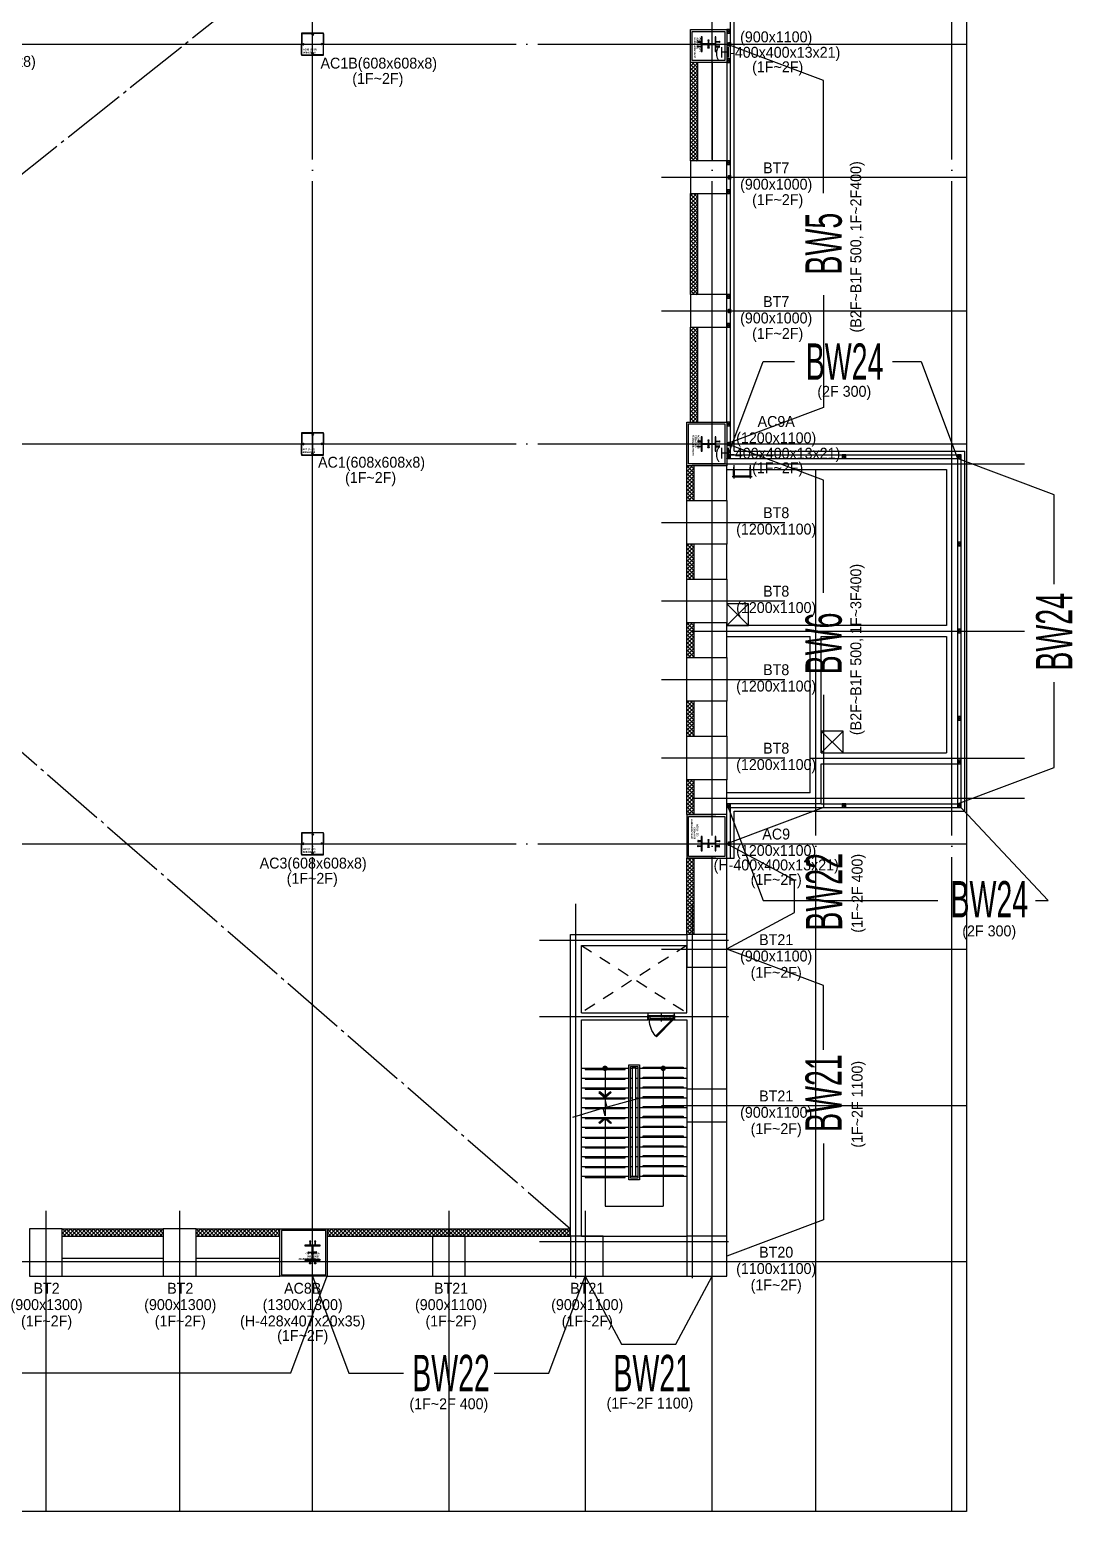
# Model space of a CAD drawing. Header units: millimetres. Extents: x -47382 to 204618, y -51045 to 127155.
# Drawn here: x 116210 to 144914, y 0 to 40771 of the extents above; entities that cross this region are included whole.
import ezdxf
from ezdxf.enums import TextEntityAlignment as Align

# ---------------------------------------------------------------- set-up
doc = ezdxf.new("R2010")
doc.units = ezdxf.units.MM
doc.header["$LTSCALE"] = 300
doc.header["$MEASUREMENT"] = 0
for name, pattern in [('CEN', [62, 60, -1, 0, -1]), ('HID', [2, 1.1, -0.9]), ('HIDDEN2', [0.1875, 0.125, -0.0625]), ('STD_SHAFT', [7.3, 6, -0.5, 0.3, -0.5])]:
    doc.linetypes.add(name, pattern=pattern)
doc.layers.get('0').update_dxf_attribs({"linetype": 'CONTINUOUS'})
doc.layers.get('Defpoints').update_dxf_attribs({"color": 153, "linetype": 'CONTINUOUS'})
for name, color, linetype in [('##CON', 2, 'CONTINUOUS'), ('A-CEN', 1, 'CEN'), ('A-DOOR', 4, 'CONTINUOUS'), ('A-DOOR-JAMB', 4, 'CONTINUOUS'), ('A-DOOR-SILL', 8, 'CONTINUOUS'), ('A-DOOR-SWING', 8, 'CONTINUOUS'), ('A-ELE3', 4, 'CONTINUOUS'), ('A-ELE4', 8, 'CONTINUOUS'), ('A-FLOR-FLIN-TYP2', 8, 'CONTINUOUS'), ('A-FLOR-GW', 6, 'CONTINUOUS'), ('A-FLOR-OPEN-BELO', 6, 'STD_SHAFT'), ('A-FLOR-STRA-ETC', 7, 'CONTINUOUS'), ('A-FLOR-STRA-MAIN', 4, 'CONTINUOUS'), ('A-FLOR-STRA-SUB', 9, 'CONTINUOUS'), ('A-FLOR-STUD', 9, 'CONTINUOUS'), ('A-HID1', 7, 'HID'), ('A-HID2', 9, 'HID'), ('A-LADDER', 6, 'CONTINUOUS'), ('A-PS-HID', 5, 'HID'), ('A-ST-AXIS-CEN', 252, 'CEN'), ('A-ST-COL', 2, 'CONTINUOUS'), ('A-ST-CONC', 2, 'CONTINUOUS'), ('A-WALL-MASN', 3, 'CONTINUOUS'), ('AA-STL', 6, 'CONTINUOUS'), ('Bound', 9, 'CONTINUOUS'), ('ELE3', 4, 'CONTINUOUS'), ('FINISH', 7, 'CONTINUOUS'), ('OPEN2', 5, 'CONTINUOUS'), ('S_SS4', 6, 'CONTINUOUS'), ('XREF-PLAN$0$A-STEEL', 7, 'CONTINUOUS'), ('블럭', 5, 'CONTINUOUS')]:
    doc.layers.add(name, color=color, linetype=linetype)
doc.layers.add('A-ANNO-NPLT', color=129, linetype='CONTINUOUS', plot=False)
doc.layers.add('Defpoint', color=161, linetype='CONTINUOUS', plot=False)
doc.styles.add('ksm', font='')
doc.styles.add('SH_대대리576', font='NanumGothicBold.ttf')
doc.styles.add('SHP-나눔bo', font='')
doc.styles.add('돋움', font='')
doc.styles.get('ksm').set_extended_font_data('Dotum')
doc.styles.get('SHP-나눔bo').set_extended_font_data('NanumGothic', bold=True)
doc.styles.get('돋움').set_extended_font_data('Dotum')

# ---------------------------------------------------------------- blocks, each defined once
blk = doc.blocks.new('사다리')
at = {"layer": 'A-ELE3'}
for p, q in [((-10, 23), (-10, 200)), ((10, 23), (10, 200)), ((22, 11), (428, 11)), ((440, 23), (440, 200)), ((460, 23), (460, 200)), ((22, -11), (428, -11))]:
    blk.add_line(p, q, dxfattribs=at)
at = {"layer": 'A-ELE4'}
for centre in [(0, 0), (450, 0)]:
    blk.add_circle(centre, 21, dxfattribs=at)
at = {"layer": 'A-HID1'}
blk.add_line((444, 260), (456, 260), dxfattribs=at)
at = {"layer": 'A-HID2'}
for p, q in [((-6, 260), (6, 260)), ((-6, 24), (-6, 260)), ((6, 24), (6, 260)), ((444, 23), (444, 260)), ((456, 23), (456, 260))]:
    blk.add_line(p, q, dxfattribs=at)
at = {"layer": 'A-LADDER', "color": 1}
for p, q in [((0, -50), (0, 320)), ((450, -50), (450, 320)), ((500, 0), (-50, 0))]:
    blk.add_line(p, q, dxfattribs=at)
at = {"layer": 'S_SS4'}
for centre in [(0, 0), (450, 0)]:
    blk.add_circle(centre, 25, dxfattribs=at)
blk = doc.blocks.new('각50X100')
at = {"layer": 'A-FLOR-STUD'}
for p, q in [((-22.7, -2.3), (22.7, -97.7)), ((-22.7, -97.7), (22.7, -2.3))]:
    blk.add_line(p, q, dxfattribs=at)
for points in [[(-25, 0), (25, 0), (25, -100), (-25, -100)], [(-22.7, -2.3), (22.7, -2.3), (22.7, -97.7), (-22.7, -97.7)]]:
    blk.add_lwpolyline(points, close=True, dxfattribs=at)
blk = doc.blocks.new('G$C3E142F4A')
at = {"layer": 'A-ANNO-NPLT', "linetype": 'HIDDEN2'}
for p, q in [((462, 740), (462, 720)), ((462, 740), (582, 740)), ((462, 730), (582, 730)), ((462, 720), (582, 720)), ((472, 740), (472, 720)), ((562, 740), (562, 720)), ((582, 740), (582, 720)), ((422, 370), (660, 370)), ((462, 20), (462, 0)), ((462, 20), (582, 20)), ((462, 10), (582, 10)), ((462, 0), (582, 0)), ((472, 20), (472, 0)), ((562, 20), (562, 0)), ((582, 20), (582, 0))]:
    blk.add_line(p, q, dxfattribs=at)
at = {"layer": 'A-ANNO-NPLT', "linetype": 'ByBlock'}
blk.add_lwpolyline([(462, 697), (497, 697), (497, 43), (462, 43)], close=True, dxfattribs=at)
at = {"layer": 'A-DOOR', "linetype": 'ByBlock'}
for p, q in [((0, 235), (462, 697)), ((21, 212), (484, 675)), ((462, 697), (462, 720)), ((462, 720), (582, 720)), ((462, 697), (484, 675)), ((497, 697), (462, 697)), ((497, 685), (497, 697)), ((582, 685), (497, 685)), ((582, 720), (582, 685))]:
    blk.add_line(p, q, dxfattribs=at)
blk.add_lwpolyline([(0, 235), (21, 212)], dxfattribs=at)
at = {"layer": 'A-DOOR-JAMB'}
for p, q in [((497, 43), (462, 43)), ((462, 43), (462, 20)), ((472, 20), (582, 20)), ((497, 55), (497, 43)), ((582, 55), (497, 55)), ((582, 20), (582, 55))]:
    blk.add_line(p, q, dxfattribs=at)
at = {"layer": 'A-DOOR-SILL'}
blk.add_line((582, 38), (582, 685), dxfattribs=at)
at = {"layer": 'A-DOOR-SWING'}
blk.add_arc((465, 711), 668, 228.3916, 269.7655, dxfattribs=at)
at = {"layer": 'A-ANNO-NPLT', "linetype": 'ByBlock', "style": 'SHP-나눔bo'}
blk.add_text('700X1800', height=45, rotation=90, dxfattribs=at).set_placement((552, 522), align=Align.CENTER)
blk = doc.blocks.new('XR-평면도$0$8F-PLAN$0$arrow2')
at = {"color": 8}
blk.add_lwpolyline([(0, 0.87), (0.74, 0), (0, -0.87), (0.15, -1), (1, 0), (0.15, 1)], close=True, dxfattribs=at)
for points in [[(0, 0.87), (0.15, 1), (0.74, 0), (1, 0)], [(0.74, 0), (1, 0), (0, -0.87), (0.15, -1)]]:
    blk.add_solid(points, dxfattribs=at)
blk = doc.blocks.new('CORE#4-2F')
at = {"layer": 'A-CEN'}
for p, q in [((-3350, -850), (-3350, 9450)), ((-150, 9450), (-150, -850)), ((-4350, 8450), (850, 8450)), ((-4350, 6350), (850, 6350)), ((850, 150), (-4350, 150))]:
    blk.add_line(p, q, dxfattribs=at)
at = {"layer": 'A-FLOR-FLIN-TYP2'}
blk.add_line((-1360, 6450), (-640, 6450), dxfattribs=at)
at = {"layer": 'A-FLOR-STRA-ETC'}
for p, q in [((-2550, 4920), (-2550, 4110)), ((-950, 4920), (-950, 1125)), ((-2550, 3570), (-2550, 1125)), ((-2550, 1125), (-950, 1125))]:
    blk.add_line(p, q, dxfattribs=at)
at = {"layer": 'A-FLOR-STRA-ETC', "const_width": 75}
for points in [[(-2550, 4957, -1), (-2550, 4882, -1)], [(-950, 4957, -1), (-950, 4882, -1)]]:
    blk.add_lwpolyline(points, format="xyb", close=True, dxfattribs=at)
at = {"layer": 'A-FLOR-STRA-ETC'}
blk.add_lwpolyline([(-1557, 4110), (-2496, 3852), (-2550, 4069), (-2550, 3611), (-2603, 3825), (-3443, 3568)], dxfattribs=at)
at = {"layer": 'A-FLOR-STRA-MAIN'}
for p, q in [((-3200, 4920), (-1900, 4920)), ((-1850, 4920), (-1800, 4920)), ((-1700, 4920), (-1650, 4920)), ((-1600, 4920), (-300, 4920)), ((-3200, 4650), (-1900, 4650)), ((-1850, 4650), (-1800, 4650)), ((-1700, 4650), (-1650, 4650)), ((-1600, 4650), (-300, 4650)), ((-3200, 4380), (-1900, 4380)), ((-3200, 4110), (-1900, 4110)), ((-1850, 4380), (-1800, 4380)), ((-1850, 4110), (-1800, 4110)), ((-1700, 4380), (-1650, 4380)), ((-1700, 4110), (-1650, 4110)), ((-1600, 4380), (-300, 4380)), ((-1600, 4110), (-300, 4110)), ((-3200, 3840), (-1900, 3840)), ((-1850, 3840), (-1800, 3840)), ((-1700, 3840), (-1650, 3840)), ((-1600, 3840), (-300, 3840)), ((-3200, 3570), (-1900, 3570)), ((-3200, 3300), (-1900, 3300)), ((-1850, 3570), (-1800, 3570)), ((-1850, 3300), (-1800, 3300)), ((-1700, 3570), (-1650, 3570)), ((-1700, 3300), (-1650, 3300)), ((-1600, 3570), (-300, 3570)), ((-1600, 3300), (-300, 3300)), ((-3200, 3030), (-1900, 3030)), ((-1850, 3030), (-1800, 3030)), ((-1700, 3030), (-1650, 3030)), ((-1600, 3030), (-300, 3030)), ((-3200, 2760), (-1900, 2760)), ((-3200, 2490), (-1900, 2490)), ((-1850, 2760), (-1800, 2760)), ((-1850, 2490), (-1800, 2490)), ((-1700, 2760), (-1650, 2760)), ((-1700, 2490), (-1650, 2490)), ((-1600, 2760), (-300, 2760)), ((-1600, 2490), (-300, 2490)), ((-3200, 2220), (-1900, 2220)), ((-1850, 2220), (-1800, 2220)), ((-1700, 2220), (-1650, 2220)), ((-1600, 2220), (-300, 2220)), ((-3200, 1950), (-1900, 1950)), ((-1850, 1950), (-1800, 1950)), ((-1700, 1950), (-1650, 1950)), ((-1600, 1950), (-300, 1950))]:
    blk.add_line(p, q, dxfattribs=at)
blk.add_lwpolyline([(-1700, 4920), (-1800, 4920), (-1800, 1950), (-1700, 1950)], close=True, dxfattribs=at)
at = {"layer": 'A-FLOR-STRA-SUB', "color": 250}
for points in [[(-3100, 4920), (-3100, 4890), (-2000, 4890), (-2000, 4920)], [(-1500, 4920), (-1500, 4950), (-400, 4950), (-400, 4920)], [(-3100, 4650), (-3100, 4620), (-2000, 4620), (-2000, 4650)], [(-1500, 4650), (-1500, 4680), (-400, 4680), (-400, 4650)], [(-3100, 4380), (-3100, 4350), (-2000, 4350), (-2000, 4380)], [(-3100, 4110), (-3100, 4080), (-2000, 4080), (-2000, 4110)], [(-1500, 4380), (-1500, 4410), (-400, 4410), (-400, 4380)], [(-1500, 4110), (-1500, 4140), (-400, 4140), (-400, 4110)], [(-3100, 3840), (-3100, 3810), (-2000, 3810), (-2000, 3840)], [(-1500, 3840), (-1500, 3870), (-400, 3870), (-400, 3840)], [(-3100, 3570), (-3100, 3540), (-2000, 3540), (-2000, 3570)], [(-3100, 3300), (-3100, 3270), (-2000, 3270), (-2000, 3300)], [(-1500, 3570), (-1500, 3600), (-400, 3600), (-400, 3570)], [(-1500, 3300), (-1500, 3330), (-400, 3330), (-400, 3300)], [(-3100, 3030), (-3100, 3000), (-2000, 3000), (-2000, 3030)], [(-1500, 3030), (-1500, 3060), (-400, 3060), (-400, 3030)], [(-3100, 2760), (-3100, 2730), (-2000, 2730), (-2000, 2760)], [(-3100, 2490), (-3100, 2460), (-2000, 2460), (-2000, 2490)], [(-1500, 2760), (-1500, 2790), (-400, 2790), (-400, 2760)], [(-1500, 2490), (-1500, 2520), (-400, 2520), (-400, 2490)], [(-3100, 2220), (-3100, 2190), (-2000, 2190), (-2000, 2220)], [(-1500, 2220), (-1500, 2250), (-400, 2250), (-400, 2220)], [(-3100, 1950), (-3100, 1920), (-2000, 1920), (-2000, 1950)], [(-1500, 1950), (-1500, 1980), (-400, 1980), (-400, 1950)]]:
    blk.add_lwpolyline(points, dxfattribs=at)
at = {"layer": 'A-FLOR-STRA-SUB'}
for points in [[(-1900, 5020), (-1600, 5020), (-1600, 1850), (-1900, 1850)], [(-1850, 4970), (-1650, 4970), (-1650, 1900), (-1850, 1900)]]:
    blk.add_lwpolyline(points, close=True, dxfattribs=at)
at = {"layer": 'A-PS-HID'}
for p, q in [((-3200, 8300), (-300, 6450)), ((-300, 8300), (-3200, 6450))]:
    blk.add_line(p, q, dxfattribs=at)
at = {"layer": 'A-ST-CONC'}
for p, q in [((-3500, 8600), (-300, 8600)), ((-3500, 5100), (-3500, 8600)), ((-3200, 8300), (-300, 8300)), ((-3200, 6450), (-3200, 8300)), ((-300, 6450), (-300, 8300)), ((-3200, 6450), (-1360, 6450)), ((-3200, 5100), (-3200, 6250)), ((-3200, 6250), (-1360, 6250)), ((-1360, 6250), (-1360, 6450)), ((-640, 6250), (-640, 6450)), ((-640, 6450), (-300, 6450)), ((-640, 6250), (-300, 6250)), ((-300, 6250), (-300, 5100)), ((-3500, 300), (-3500, 5100)), ((-3200, 300), (-3200, 5100)), ((-300, 5100), (-300, 300)), ((-3200, 300), (-300, 300))]:
    blk.add_line(p, q, dxfattribs=at)
at = {"xscale": -1, "rotation": 270}
blk.add_blockref('G$C3E142F4A', (-1370, 5788), dxfattribs=at)
at = {"layer": 'A-FLOR-STRA-ETC', "xscale": 166.9148302599861, "yscale": 167.8920954242349, "zscale": 166.9148302599861, "rotation": 270.0000170093786}
blk.add_blockref('XR-평면도$0$8F-PLAN$0$arrow2', (-2550, 4277), dxfattribs=at)
at = {"layer": 'A-FLOR-STRA-ETC', "extrusion": (0, 0, -1), "xscale": 166.9148302599861, "yscale": 167.8920954242349, "zscale": -166.9148302599861, "rotation": 90.00001700937857}
blk.add_blockref('XR-평면도$0$8F-PLAN$0$arrow2', (2550, 3403), dxfattribs=at)
blk = doc.blocks.new('XREF-PLAN$0$각-100X100')
at = {"layer": 'XREF-PLAN$0$A-STEEL', "color": 1}
for p, q in [((-47.7, -47.7), (47.7, 47.7)), ((-47.7, 47.7), (47.7, -47.7))]:
    blk.add_line(p, q, dxfattribs=at)
at = {"layer": 'XREF-PLAN$0$A-STEEL'}
blk.add_lwpolyline([(-50, -50), (50, -50), (50, 50), (-50, 50)], close=True, dxfattribs=at)
at = {"layer": 'XREF-PLAN$0$A-STEEL', "color": 8}
blk.add_lwpolyline([(-47.7, -47.7), (47.7, -47.7), (47.7, 47.7), (-47.7, 47.7)], close=True, dxfattribs=at)
blk = doc.blocks.new('AC1 (1~2f)')
at = {"layer": 'A-ST-COL'}
for p, q in [((0, 588), (0, 324)), ((8, 588), (8, 324)), ((20, 608), (284, 608)), ((20, 600), (284, 600)), ((295, 584), (282, 553)), ((290, 550), (282, 553)), ((303, 581), (290, 550)), ((305, 581), (318, 550)), ((313, 584), (326, 553)), ((318, 550), (326, 553)), ((588, 608), (324, 608)), ((588, 600), (324, 600)), ((600, 588), (600, 324)), ((608, 588), (608, 324)), ((0, 20), (0, 284)), ((8, 20), (8, 284)), ((20, 8), (284, 8)), ((20, 0), (284, 0)), ((24, 313), (55, 326)), ((24, 295), (55, 282)), ((27, 305), (58, 318)), ((27, 303), (58, 290)), ((58, 318), (55, 326)), ((58, 290), (55, 282)), ((290, 58), (282, 55)), ((295, 24), (282, 55)), ((303, 27), (290, 58)), ((305, 27), (318, 58)), ((313, 24), (326, 55)), ((318, 58), (326, 55)), ((588, 8), (324, 8)), ((588, 0), (324, 0)), ((550, 318), (553, 326)), ((581, 305), (550, 318)), ((581, 303), (550, 290)), ((550, 290), (553, 282)), ((584, 313), (553, 326)), ((584, 295), (553, 282)), ((600, 20), (600, 284)), ((608, 20), (608, 284))]:
    blk.add_line(p, q, dxfattribs=at)
for centre, radius, start, end in [((20, 588), 20, 90, 180), ((20, 588), 12, 90, 180), ((284, 588), 20, 340, 90), ((284, 588), 12, 340, 90), ((324, 588), 20, 90, 200), ((324, 588), 12, 90, 200), ((588, 588), 20, 0, 90), ((588, 588), 12, 0, 90), ((20, 324), 20, 180, 290), ((20, 284), 20, 70, 180), ((20, 20), 20, 180, 270), ((20, 324), 12, 180, 290), ((20, 284), 12, 70, 180), ((20, 20), 12, 180, 270), ((284, 20), 20, 270, 20), ((284, 20), 12, 270, 20), ((324, 20), 20, 160, 270), ((324, 20), 12, 160, 270), ((588, 324), 20, 250, 0), ((588, 284), 20, 0, 110), ((588, 324), 12, 250, 0), ((588, 284), 12, 0, 110), ((588, 20), 20, 270, 0), ((588, 20), 12, 270, 0)]:
    blk.add_arc(centre, radius, start, end, dxfattribs=at)
at = {"layer": 'Bound', "color": 9, "linetype": 'Continuous'}
for p, q in [((608, 608), (0, 608)), ((0, 608), (0, 0)), ((608, 0), (608, 608)), ((0, 0), (608, 0))]:
    blk.add_line(p, q, dxfattribs=at)
at = {"layer": 'Defpoint'}
for p, q in [((304, 608), (304, 0)), ((0, 304), (608, 304))]:
    blk.add_line(p, q, dxfattribs=at)
at = {"layer": 'Defpoint', "linetype": 'Continuous', "style": 'SH_대대리576'}
for s, p in [('AC1 (1~2F)', (31, 159)), ('608x608x8', (31, 78))]:
    blk.add_text(s, height=50, dxfattribs=at).set_placement(p, align=Align.MIDDLE_LEFT)
blk = doc.blocks.new('AC1B(1~2f)')
at = {"layer": 'A-ST-COL'}
for p, q in [((20, 608), (20, 344)), ((28, 608), (28, 344)), ((40, 628), (304, 628)), ((40, 620), (304, 620)), ((315, 604), (302, 573)), ((310, 570), (302, 573)), ((323, 601), (310, 570)), ((325, 601), (338, 570)), ((333, 604), (346, 573)), ((338, 570), (346, 573)), ((608, 628), (344, 628)), ((608, 620), (344, 620)), ((620, 608), (620, 344)), ((628, 608), (628, 344)), ((20, 40), (20, 304)), ((28, 40), (28, 304)), ((40, 28), (304, 28)), ((40, 20), (304, 20)), ((44, 333), (75, 346)), ((44, 315), (75, 302)), ((47, 325), (78, 338)), ((47, 323), (78, 310)), ((78, 338), (75, 346)), ((78, 310), (75, 302)), ((310, 78), (302, 75)), ((315, 44), (302, 75)), ((323, 47), (310, 78)), ((325, 47), (338, 78)), ((333, 44), (346, 75)), ((338, 78), (346, 75)), ((608, 28), (344, 28)), ((608, 20), (344, 20)), ((570, 338), (573, 346)), ((601, 325), (570, 338)), ((601, 323), (570, 310)), ((570, 310), (573, 302)), ((604, 333), (573, 346)), ((604, 315), (573, 302)), ((620, 40), (620, 304)), ((628, 40), (628, 304))]:
    blk.add_line(p, q, dxfattribs=at)
for centre, radius, start, end in [((40, 608), 20, 90, 180), ((40, 608), 12, 90, 180), ((304, 608), 20, 340, 90), ((304, 608), 12, 340, 90), ((344, 608), 20, 90, 200), ((344, 608), 12, 90, 200), ((608, 608), 20, 0, 90), ((608, 608), 12, 0, 90), ((40, 344), 20, 180, 290), ((40, 304), 20, 70, 180), ((40, 40), 20, 180, 270), ((40, 344), 12, 180, 290), ((40, 304), 12, 70, 180), ((40, 40), 12, 180, 270), ((304, 40), 20, 270, 20), ((304, 40), 12, 270, 20), ((344, 40), 20, 160, 270), ((344, 40), 12, 160, 270), ((608, 344), 20, 250, 0), ((608, 304), 20, 0, 110), ((608, 344), 12, 250, 0), ((608, 304), 12, 0, 110), ((608, 40), 20, 270, 0), ((608, 40), 12, 270, 0)]:
    blk.add_arc(centre, radius, start, end, dxfattribs=at)
at = {"layer": 'Bound', "color": 9, "linetype": 'Continuous'}
for p, q in [((628, 628), (20, 628)), ((20, 628), (20, 20)), ((628, 20), (628, 628)), ((20, 20), (628, 20))]:
    blk.add_line(p, q, dxfattribs=at)
at = {"layer": 'Defpoint'}
for p, q in [((324, 0), (324, 648)), ((0, 324), (648, 324))]:
    blk.add_line(p, q, dxfattribs=at)
at = {"layer": 'Defpoint', "linetype": 'Continuous', "style": 'SH_대대리576'}
for s, p in [('AC1B (1~2F)', (59, 178)), ('608x608x8', (59, 97))]:
    blk.add_text(s, height=50, dxfattribs=at).set_placement(p, align=Align.MIDDLE_LEFT)
blk = doc.blocks.new('AC3(1~2f)')
at = {"layer": 'A-ST-COL'}
for p, q in [((20, 608), (20, 344)), ((28, 608), (28, 344)), ((40, 628), (304, 628)), ((40, 620), (304, 620)), ((315, 604), (302, 573)), ((310, 570), (302, 573)), ((323, 601), (310, 570)), ((325, 601), (338, 570)), ((333, 604), (346, 573)), ((338, 570), (346, 573)), ((608, 628), (344, 628)), ((608, 620), (344, 620)), ((620, 608), (620, 344)), ((628, 608), (628, 344)), ((20, 40), (20, 304)), ((28, 40), (28, 304)), ((40, 28), (304, 28)), ((40, 20), (304, 20)), ((44, 333), (75, 346)), ((44, 315), (75, 302)), ((47, 325), (78, 338)), ((47, 323), (78, 310)), ((78, 338), (75, 346)), ((78, 310), (75, 302)), ((310, 78), (302, 75)), ((315, 44), (302, 75)), ((323, 47), (310, 78)), ((325, 47), (338, 78)), ((333, 44), (346, 75)), ((338, 78), (346, 75)), ((608, 28), (344, 28)), ((608, 20), (344, 20)), ((570, 338), (573, 346)), ((601, 325), (570, 338)), ((601, 323), (570, 310)), ((570, 310), (573, 302)), ((604, 333), (573, 346)), ((604, 315), (573, 302)), ((620, 40), (620, 304)), ((628, 40), (628, 304))]:
    blk.add_line(p, q, dxfattribs=at)
for centre, radius, start, end in [((40, 608), 20, 90, 180), ((40, 608), 12, 90, 180), ((304, 608), 20, 340, 90), ((304, 608), 12, 340, 90), ((344, 608), 20, 90, 200), ((344, 608), 12, 90, 200), ((608, 608), 20, 0, 90), ((608, 608), 12, 0, 90), ((40, 344), 20, 180, 290), ((40, 304), 20, 70, 180), ((40, 40), 20, 180, 270), ((40, 344), 12, 180, 290), ((40, 304), 12, 70, 180), ((40, 40), 12, 180, 270), ((304, 40), 20, 270, 20), ((304, 40), 12, 270, 20), ((344, 40), 20, 160, 270), ((344, 40), 12, 160, 270), ((608, 344), 20, 250, 0), ((608, 304), 20, 0, 110), ((608, 344), 12, 250, 0), ((608, 304), 12, 0, 110), ((608, 40), 20, 270, 0), ((608, 40), 12, 270, 0)]:
    blk.add_arc(centre, radius, start, end, dxfattribs=at)
at = {"layer": 'Bound', "color": 9, "linetype": 'Continuous'}
for p, q in [((628, 628), (20, 628)), ((20, 628), (20, 20)), ((628, 20), (628, 628)), ((20, 20), (628, 20))]:
    blk.add_line(p, q, dxfattribs=at)
at = {"layer": 'Defpoint'}
for p, q in [((324, 0), (324, 648)), ((0, 324), (648, 324))]:
    blk.add_line(p, q, dxfattribs=at)
at = {"layer": 'Defpoint', "linetype": 'Continuous', "style": 'SH_대대리576'}
for s, p in [('AC3 (1~2F)', (59, 178)), ('608x608x8', (59, 97))]:
    blk.add_text(s, height=50, dxfattribs=at).set_placement(p, align=Align.MIDDLE_LEFT)
blk = doc.blocks.new('ACT 지상1층구조평면도')
at = {"layer": '##CON'}
blk.add_lwpolyline([(171782, 57516), (170482, 57516), (170482, 58816), (171782, 58816)], close=True, dxfattribs=at)
for points in [[(182732, 91766), (182732, 90966), (181832, 90966), (181832, 91766)], [(181992, 91494), (181992, 91502), (181982, 91502), (181982, 91467), (181992, 91467), (181992, 91475), (182082, 91475), (182082, 91494)], [(181992, 91340), (181992, 91332), (181982, 91332), (181982, 91367), (181992, 91367), (181992, 91359), (182082, 91359), (182082, 91340)], [(182292, 91513), (182300, 91513), (182300, 91523), (182265, 91523), (182265, 91513), (182273, 91513), (182273, 91423), (182292, 91423)], [(182292, 91320), (182300, 91320), (182300, 91310), (182265, 91310), (182265, 91320), (182273, 91320), (182273, 91410), (182292, 91410)], [(182572, 91494), (182572, 91502), (182582, 91502), (182582, 91467), (182572, 91467), (182572, 91475), (182482, 91475), (182482, 91494)], [(182572, 91340), (182572, 91332), (182582, 91332), (182582, 91367), (182572, 91367), (182572, 91359), (182482, 91359), (182482, 91340)], [(182732, 80966), (182732, 79866), (181732, 79866), (181732, 80966)], [(181992, 80494), (181992, 80502), (181982, 80502), (181982, 80467), (181992, 80467), (181992, 80475), (182082, 80475), (182082, 80494)], [(181992, 80340), (181992, 80332), (181982, 80332), (181982, 80367), (181992, 80367), (181992, 80359), (182082, 80359), (182082, 80340)], [(182292, 80513), (182300, 80513), (182300, 80523), (182265, 80523), (182265, 80513), (182273, 80513), (182273, 80423), (182292, 80423)], [(182292, 80320), (182300, 80320), (182300, 80310), (182265, 80310), (182265, 80320), (182273, 80320), (182273, 80410), (182292, 80410)], [(182572, 80494), (182572, 80502), (182582, 80502), (182582, 80467), (182572, 80467), (182572, 80475), (182482, 80475), (182482, 80494)], [(182572, 80340), (182572, 80332), (182582, 80332), (182582, 80367), (182572, 80367), (182572, 80359), (182482, 80359), (182482, 80340)], [(182732, 70166), (182732, 69066), (181732, 69066), (181732, 70166)], [(181992, 69494), (181992, 69502), (181982, 69502), (181982, 69467), (181992, 69467), (181992, 69475), (182082, 69475), (182082, 69494)], [(181992, 69340), (181992, 69332), (181982, 69332), (181982, 69367), (181992, 69367), (181992, 69359), (182082, 69359), (182082, 69340)], [(182292, 69513), (182300, 69513), (182300, 69523), (182265, 69523), (182265, 69513), (182273, 69513), (182273, 69423), (182292, 69423)], [(182292, 69320), (182300, 69320), (182300, 69310), (182265, 69310), (182265, 69320), (182273, 69320), (182273, 69410), (182292, 69410)], [(182572, 69494), (182572, 69502), (182582, 69502), (182582, 69467), (182572, 69467), (182572, 69475), (182482, 69475), (182482, 69494)], [(182572, 69340), (182572, 69332), (182582, 69332), (182582, 69367), (182572, 69367), (182572, 69359), (182482, 69359), (182482, 69340)], [(170522, 57556), (171742, 57556), (171742, 58776), (170522, 58776)], [(171323, 58470), (171331, 58470), (171331, 58480), (171296, 58480), (171296, 58470), (171304, 58470), (171304, 58380), (171323, 58380)], [(171459, 58470), (171467, 58470), (171467, 58480), (171432, 58480), (171432, 58470), (171440, 58470), (171440, 58380), (171459, 58380)], [(171282, 58157), (171282, 58149), (171272, 58149), (171272, 58184), (171282, 58184), (171282, 58176), (171372, 58176), (171372, 58157)], [(171323, 57862), (171331, 57862), (171331, 57852), (171296, 57852), (171296, 57862), (171304, 57862), (171304, 57952), (171323, 57952)], [(171482, 58157), (171482, 58149), (171492, 58149), (171492, 58184), (171482, 58184), (171482, 58176), (171392, 58176), (171392, 58157)], [(171459, 57862), (171467, 57862), (171467, 57852), (171432, 57852), (171432, 57862), (171440, 57862), (171440, 57952), (171459, 57952)]]:
    blk.add_lwpolyline(points, close=True)
at = {"color": 2, "linetype": 'Continuous'}
for points in [[(182439, 91410, -0.414214), (182461, 91388), (182461, 91216), (182482, 91216), (182482, 91616), (182461, 91616), (182461, 91445, -0.414214), (182439, 91423), (182125, 91423, -0.414214), (182103, 91445), (182103, 91616), (182082, 91616), (182082, 91216), (182103, 91216), (182103, 91388, -0.414214), (182125, 91410)], [(182439, 80410, -0.414214), (182461, 80388), (182461, 80216), (182482, 80216), (182482, 80616), (182461, 80616), (182461, 80445, -0.414214), (182439, 80423), (182125, 80423, -0.414214), (182103, 80445), (182103, 80616), (182082, 80616), (182082, 80216), (182103, 80216), (182103, 80388, -0.414214), (182125, 80410)], [(182439, 69410, -0.414214), (182461, 69388), (182461, 69216), (182482, 69216), (182482, 69616), (182461, 69616), (182461, 69445, -0.414214), (182439, 69423), (182125, 69423, -0.414214), (182103, 69445), (182103, 69616), (182082, 69616), (182082, 69216), (182103, 69216), (182103, 69388, -0.414214), (182125, 69410)], [(171372, 58323, 0.414214), (171350, 58345), (171178, 58345), (171178, 58380), (171585, 58380), (171585, 58345), (171414, 58345, 0.414214), (171392, 58323), (171392, 58009, 0.414214), (171414, 57987), (171585, 57987), (171585, 57952), (171178, 57952), (171178, 57987), (171350, 57987, 0.414214), (171372, 58009)]]:
    blk.add_lwpolyline(points, format="xyb", close=True, dxfattribs=at)
at = {"layer": 'A-ST-COL'}
for points in [[(181782, 91816), (182782, 91816), (182782, 90916), (181782, 90916)], [(181782, 88206), (181782, 87306), (182782, 87306), (182782, 88206)], [(181782, 84526), (181782, 83626), (182782, 83626), (182782, 84526)], [(181682, 81016), (182782, 81016), (182782, 79816), (181682, 79816)], [(182782, 78856), (182782, 77656), (181682, 77656), (181682, 78856)], [(182782, 76696), (182782, 75496), (181682, 75496), (181682, 76696)], [(182782, 74536), (182782, 73336), (181682, 73336), (181682, 74536)], [(182782, 72376), (182782, 71176), (181682, 71176), (181682, 72376)], [(181682, 70216), (181682, 69016), (182782, 69016), (182782, 70216)], [(182782, 66016), (182782, 66916), (181682, 66916), (181682, 66016)], [(182782, 61766), (182782, 62666), (181682, 62666), (181682, 61766)], [(163592, 57516), (164492, 57516), (164492, 58816), (163592, 58816)], [(167272, 57516), (168172, 57516), (168172, 58816), (167272, 58816)], [(175582, 58616), (174682, 58616), (174682, 57516), (175582, 57516)], [(179382, 58616), (178482, 58616), (178482, 57516), (179382, 57516)], [(182782, 58616), (181682, 58616), (181682, 57516), (182782, 57516)]]:
    blk.add_lwpolyline(points, close=True, dxfattribs=at)
at = {"layer": 'Defpoint'}
blk.add_lwpolyline([(189382, 51045), (47382, 51045), (47382, 150416), (189382, 150416)], close=True, dxfattribs=at)
at = {"layer": 'FINISH'}
for p, q in [((181682, 70216), (182482, 70216)), ((182482, 69016), (181682, 69016))]:
    blk.add_line(p, q, dxfattribs=at)
for name, p in [('AC1B(1~2f)', (171058, 91092)), ('AC1 (1~2f)', (171078, 80112)), ('AC3(1~2f)', (171058, 69092))]:
    blk.add_blockref(name, p)
at = {"layer": 'Defpoint', "linetype": 'Continuous', "style": 'SH_대대리576'}
for s, p in [('H-400x400x13x21', (181904, 91597)), ('900x1000', (181974, 91597)), ('AC9B (1~2F)', (182055, 91597)), ('H-400x400x13x21', (181855, 80665)), ('1200x1100', (181925, 80665)), ('AC9A (1~2F)', (182006, 80665)), ('H-400x400x13x21', (181822, 70103)), ('1200x1100', (181892, 69882)), ('AC9 (1~2F)', (181973, 69959))]:
    blk.add_text(s, height=50, rotation=270, dxfattribs=at).set_placement(p, align=Align.MIDDLE_LEFT)
at = {"layer": 'Defpoint', "linetype": 'Continuous', "style": 'SH_대대리576', "text_generation_flag": 4}
for s, p in [('H-428x407x20x35', (171564, 57991)), ('AC8B (1~2F)', (171575, 58142)), ('1300x1300', (171575, 58061))]:
    blk.add_text(s, height=50, rotation=180, dxfattribs=at).set_placement(p, align=Align.MIDDLE_LEFT)

msp = doc.modelspace()

# ---------------------------------------------------------------- hatches: boundary and pattern name
at = {"layer": '블럭', "transparency": 33554687}
h = msp.add_hatch(dxfattribs=at)
h.set_pattern_fill('ANSI37', color=256, scale=600)
h.set_pattern_definition([(45, (100590, 18790), (-53.03301, 53.03301), []), (135, (100590, 18790), (-53.03301, -53.03301), [])])
h.paths.add_polyline_path([(134600, 39871), (134400, 39871), (134400, 37161), (134600, 37161)])
h = msp.add_hatch(dxfattribs=at)
h.set_pattern_fill('ANSI37', color=256, scale=600)
h.set_pattern_definition([(45, (100590, 15110), (-53.03301, 53.03301), []), (135, (100590, 15110), (-53.03301, -53.03301), [])])
h.paths.add_polyline_path([(134600, 36261), (134400, 36261), (134400, 33481), (134600, 33481)])
h = msp.add_hatch(dxfattribs=at)
h.set_pattern_fill('ANSI37', color=256, scale=600)
h.set_pattern_definition([(45, (100590, 11600), (-53.03301, 53.03301), []), (135, (100590, 11600), (-53.03301, -53.03301), [])])
h.paths.add_polyline_path([(134600, 32581), (134400, 32581), (134400, 29971), (134600, 29971)])
h = msp.add_hatch(dxfattribs=at)
h.set_pattern_fill('ANSI37', color=256, scale=600)
h.set_pattern_definition([(45, (100490, 9440), (-53.03301, 53.03301), []), (135, (100490, 9440), (-53.03301, -53.03301), [])])
h.paths.add_polyline_path([(134500, 28771), (134300, 28771), (134300, 27811), (134500, 27811)])
h = msp.add_hatch(dxfattribs=at)
h.set_pattern_fill('ANSI37', color=256, scale=600)
h.set_pattern_definition([(45, (100490, 7280), (-53.03301, 53.03301), []), (135, (100490, 7280), (-53.03301, -53.03301), [])])
h.paths.add_polyline_path([(134500, 26611), (134300, 26611), (134300, 25651), (134500, 25651)])
h = msp.add_hatch(dxfattribs=at)
h.set_pattern_fill('ANSI37', color=256, scale=600)
h.set_pattern_definition([(45, (100490, 5120), (-53.03301, 53.03301), []), (135, (100490, 5120), (-53.03301, -53.03301), [])])
h.paths.add_polyline_path([(134500, 24451), (134300, 24451), (134300, 23491), (134500, 23491)])
h = msp.add_hatch(dxfattribs=at)
h.set_pattern_fill('ANSI37', color=256, scale=600)
h.set_pattern_definition([(45, (100490, 2960), (-53.03301, 53.03301), []), (135, (100490, 2960), (-53.03301, -53.03301), [])])
h.paths.add_polyline_path([(134500, 22291), (134300, 22291), (134300, 21331), (134500, 21331)])
h = msp.add_hatch(dxfattribs=at)
h.set_pattern_fill('ANSI37', color=256, scale=600)
h.set_pattern_definition([(45, (100490, 800), (-53.03301, 53.03301), []), (135, (100490, 800), (-53.03301, -53.03301), [])])
h.paths.add_polyline_path([(134500, 20131), (134300, 20131), (134300, 19171), (134500, 19171)])
h = msp.add_hatch(dxfattribs=at)
h.set_pattern_fill('ANSI37', color=256, scale=600)
h.set_pattern_definition([(45, (100490, -2500), (-53.03301, 53.03301), []), (135, (100490, -2500), (-53.03301, -53.03301), [])])
h.paths.add_polyline_path([(134500, 17971), (134300, 17971), (134300, 15871), (134500, 15871)])
h = msp.add_hatch(dxfattribs=at)
h.set_pattern_fill('ANSI37', color=256, scale=600)
h.set_pattern_definition([(45, (85410, -10800), (-53.03301, 53.03301), []), (135, (85410, -10800), (-53.03301, -53.03301), [])])
h.paths.add_polyline_path([(119890, 7771), (117110, 7771), (117110, 7571), (119890, 7571)])
h = msp.add_hatch(dxfattribs=at)
h.set_pattern_fill('ANSI37', color=256, scale=600)
h.set_pattern_definition([(45, (89090, -10800), (-53.03301, 53.03301), []), (135, (89090, -10800), (-53.03301, -53.03301), [])])
h.paths.add_polyline_path([(123100, 7771), (120790, 7771), (120790, 7571), (123100, 7571)])
h = msp.add_hatch(dxfattribs=at)
h.set_pattern_fill('ANSI37', color=256, scale=600)
h.set_pattern_definition([(45, (92700, -10800), (-53.03301, 53.03301), []), (135, (92700, -10800), (-53.03301, -53.03301), [])])
h.paths.add_polyline_path([(131100, 7771), (124400, 7771), (124400, 7571), (131100, 7571)])

# ---------------------------------------------------------------- linework, layer by layer
at = {"layer": 'A-CEN'}
for p, q in [((133600, 36711), (142000, 36711)), ((133600, 33031), (142000, 33031)), ((134450, 28821), (143600, 28821)), ((137850, 0), (137850, 28671)), ((133600, 27211), (137000, 27211)), ((133600, 27211), (137000, 27211)), ((133600, 25051), (137000, 25051)), ((134450, 24221), (143600, 24221)), ((133600, 22891), (137000, 22891)), ((133600, 20731), (137000, 20731)), ((137700, 20721), (143600, 20721)), ((134450, 19621), (143600, 19621)), ((133600, 15471), (142000, 15471)), ((133600, 11171), (142000, 11171)), ((116660, 8271), (116660, 0)), ((120340, 8271), (120340, 0)), ((127750, 8271), (127750, 0)), ((131500, 8271), (131500, 0))]:
    msp.add_line(p, q, dxfattribs=at)
at = {"layer": 'A-FLOR-FLIN-TYP2'}
for p, q in [((141750, 20571), (141750, 19471)), ((138000, 19471), (141850, 19471))]:
    msp.add_line(p, q, dxfattribs=at)
at = {"layer": 'A-FLOR-GW'}
for p, q in [((135500, 29071), (135500, 51371)), ((135600, 29171), (135600, 51371)), ((135500, 39971), (135500, 40371)), ((135600, 39971), (135600, 40371)), ((135500, 29071), (141850, 29071)), ((135600, 29171), (141950, 29171)), ((141850, 19371), (141850, 29071)), ((141950, 19271), (141950, 29171)), ((135500, 17971), (135500, 19371)), ((135500, 19371), (141850, 19371)), ((135600, 17971), (135600, 19271)), ((135600, 19271), (141950, 19271)), ((135400, 17971), (135600, 17971))]:
    msp.add_line(p, q, dxfattribs=at)
at = {"layer": 'A-FLOR-OPEN-BELO'}
for p, q in [((80329, 51871), (131100, 7771)), ((79600, 7771), (134773, 51771))]:
    msp.add_line(p, q, dxfattribs=at)
at = {"layer": 'A-ST-AXIS-CEN'}
for p, q in [((124000, 0), (124000, 99371)), ((135000, 0), (135000, 99371)), ((141600, 0), (141600, 99371)), ((0, 40371), (142000, 40371)), ((0, 29371), (142000, 29371)), ((0, 18371), (142000, 18371)), ((0, 6871), (142000, 6871))]:
    msp.add_line(p, q, dxfattribs=at)
at = {"layer": 'A-ST-CONC'}
for p, q in [((135000, 39871), (135000, 37161)), ((135400, 39871), (135400, 37161)), ((135000, 33481), (135000, 36261)), ((135400, 33481), (135400, 36261)), ((135000, 29971), (135000, 32581)), ((135400, 29971), (135400, 32581)), ((135400, 28971), (141750, 28971)), ((141750, 28971), (141750, 20571)), ((135000, 27811), (135000, 28771)), ((135400, 27811), (135400, 28771)), ((135000, 25651), (135000, 26611)), ((135400, 25651), (135400, 26611)), ((135000, 23491), (135000, 24451)), ((135400, 23491), (135400, 24451)), ((137700, 19771), (137700, 24071)), ((138000, 20871), (138000, 24071)), ((135000, 21331), (135000, 22291)), ((135400, 21331), (135400, 22291)), ((138000, 20871), (141450, 20871)), ((138000, 20571), (141750, 20571)), ((138000, 19471), (138000, 20571)), ((135000, 19171), (135000, 20131)), ((135400, 19171), (135400, 20131)), ((137700, 19771), (135400, 19771)), ((138000, 19471), (135400, 19471)), ((135000, 15871), (135000, 17971)), ((135400, 15871), (135400, 17971)), ((135400, 11621), (135400, 14971)), ((135400, 7571), (135400, 10721)), ((117110, 6971), (119890, 6971)), ((120790, 6971), (123100, 6971)), ((124400, 6871), (127300, 6871)), ((128200, 6871), (131100, 6871)), ((117110, 6471), (119890, 6471)), ((120790, 6471), (123100, 6471)), ((124400, 6471), (127300, 6471)), ((128200, 6471), (131100, 6471)), ((132000, 6471), (134300, 6471))]:
    msp.add_line(p, q, dxfattribs=at)
for points in [[(135400, 28671), (141450, 28671), (141450, 24371), (135400, 24371)], [(135400, 24071), (137700, 24071)], [(138000, 24071), (141450, 24071), (141450, 20871)]]:
    msp.add_lwpolyline(points, dxfattribs=at)
at = {"layer": 'A-WALL-MASN'}
for p, q in [((134400, 37161), (134400, 39871)), ((134600, 37161), (134600, 39871)), ((134400, 33481), (134400, 36261)), ((134600, 33481), (134600, 36261)), ((134400, 29971), (134400, 32581)), ((134600, 29971), (134600, 32581)), ((134300, 27811), (134300, 28771)), ((134500, 27811), (134500, 28771)), ((134300, 25651), (134300, 26611)), ((134500, 25651), (134500, 26611)), ((134300, 23491), (134300, 24451)), ((134500, 23491), (134500, 24451)), ((134300, 21331), (134300, 22291)), ((134500, 21331), (134500, 22291)), ((134300, 19171), (134300, 20131)), ((134500, 19171), (134500, 20131)), ((134300, 15871), (134300, 17971)), ((134500, 15871), (134500, 17971)), ((117110, 7771), (119890, 7771)), ((120790, 7771), (123100, 7771)), ((124400, 7771), (131100, 7771)), ((117110, 7571), (119890, 7571)), ((120790, 7571), (123100, 7571)), ((124400, 7571), (131100, 7571))]:
    msp.add_line(p, q, dxfattribs=at)
at = {"layer": 'Defpoint'}
msp.add_lwpolyline([(142000, 0), (0, 0), (0, 99371), (142000, 99371)], close=True, dxfattribs=at)
at = {"layer": 'Defpoints'}
for points in [[(138067, 36275), (138067, 39371), (135400, 40371)], [(138067, 33468), (138067, 30371), (135400, 29371)], [(135400, 28971), (136400, 31638), (137262, 31638)], [(139958, 31638), (140750, 31638), (141750, 28971)], [(138067, 25275), (138067, 28371), (135400, 29371)], [(144417, 25517), (144417, 27971), (141750, 28971)], [(138067, 22468), (138067, 19371), (135400, 18371)], [(141750, 19471), (144417, 20471), (144417, 22820)], [(135400, 19471), (136400, 16805), (141207, 16805)], [(143899, 16805), (144248, 16805), (141750, 19471)], [(135400, 15477), (137267, 16477), (137267, 17371), (135400, 18371)], [(138067, 12698), (138067, 14471), (135400, 15471)], [(138067, 10126), (138067, 8021), (135400, 7021)], [(103220, 3813), (123400, 3813), (124400, 6479)], [(124000, 6471), (125000, 3805), (126500, 3805)], [(129000, 3805), (130500, 3805), (131500, 6471)], [(131500, 6471), (132500, 4605), (134000, 4605), (135000, 6471)]]:
    msp.add_lwpolyline(points, dxfattribs=at)
at = {"layer": 'ELE3'}
for points in [[(135400, 24371), (136000, 24371), (136000, 24971), (135400, 24971)], [(138000, 20871), (138600, 20871), (138600, 21471), (138000, 21471)]]:
    msp.add_lwpolyline(points, close=True, dxfattribs=at)
at = {"layer": 'OPEN2'}
for p, q in [((135400, 24371), (136000, 24971)), ((136000, 24371), (135400, 24971)), ((138000, 20871), (138600, 21471)), ((138600, 20871), (138000, 21471))]:
    msp.add_line(p, q, dxfattribs=at)

# ---------------------------------------------------------------- block references
for name, p in [('ACT 지상1층구조평면도', (-47382, -51045)), ('각50X100', (135475, 40421)), ('각50X100', (135475, 40421)), ('각50X100', (135475, 36761)), ('각50X100', (135475, 33081)), ('각50X100', (135475, 29421)), ('각50X100', (135475, 18421)), ('CORE#4-2F', (134600, 7271))]:
    msp.add_blockref(name, p)
at = {"ltscale": 5}
for p in [(135450, 40721), (135450, 39921), (135450, 37111), (135450, 36311), (135450, 33431), (135450, 32631), (135450, 29921), (135450, 29021), (138625, 29021), (141800, 29021), (141800, 26621), (141800, 24221), (141800, 21821), (141800, 20621), (135450, 19421), (138625, 19421), (141800, 19421)]:
    msp.add_blockref('XREF-PLAN$0$각-100X100', p, dxfattribs=at)
at = {"layer": 'AA-STL', "xscale": -1, "rotation": 359.9999999999998}
msp.add_blockref('사다리', (136050, 28471), dxfattribs=at)

# ---------------------------------------------------------------- texts
at = {"layer": 'Defpoints', "linetype": 'Continuous', "style": '돋움'}
for s, p in [('(900x1100)', (136761, 40333)), ('AC1B(608x608x8)', (114777, 39657)), ('AC1B(608x608x8)', (125821, 39610)), ('(H-400x400x13x21)', (136802, 39908)), ('(1F~2F)', (125795, 39189)), ('(1F~2F)', (136802, 39508)), ('BT7', (136761, 36728)), ('(900x1000)', (136761, 36278)), ('(1F~2F)', (136802, 35853)), ('BT7', (136761, 33048)), ('(900x1000)', (136761, 32598)), ('(1F~2F)', (136802, 32173)), ('AC9A', (136761, 29750)), ('(1200x1100)', (136761, 29300)), ('AC1(608x608x8)', (125622, 28628)), ('(H-400x400x13x21)', (136802, 28875)), ('(1F~2F)', (125596, 28207)), ('(1F~2F)', (136802, 28475)), ('BT8', (136761, 27239)), ('(1200x1100)', (136761, 26789)), ('BT8', (136761, 25079)), ('(1200x1100)', (136761, 24629)), ('BT8', (136761, 22919)), ('(1200x1100)', (136761, 22469)), ('BT8', (136761, 20759)), ('(1200x1100)', (136761, 20309)), ('AC9', (136761, 18397)), ('(1200x1100)', (136761, 17947)), ('AC3(608x608x8)', (124015, 17598)), ('(H-400x400x13x21)', (136761, 17547)), ('(1F~2F)', (123989, 17178)), ('(1F~2F)', (136761, 17147)), ('BT21', (136761, 15491)), ('(900x1100)', (136761, 15041)), ('(1F~2F)', (136761, 14591)), ('BT21', (136761, 11191)), ('(900x1100)', (136761, 10741)), ('(1F~2F)', (136761, 10291)), ('BT20', (136761, 6891)), ('(1100x1100)', (136761, 6441)), ('BT2', (116677, 5899)), ('BT2', (120357, 5899)), ('AC8B', (123727, 5899)), ('BT21', (127811, 5899)), ('BT21', (131560, 5899)), ('(1F~2F)', (136761, 5991)), ('(900x1300)', (116677, 5449)), ('(900x1300)', (120357, 5449)), ('(1300x1300)', (123727, 5449)), ('(900x1100)', (127811, 5449)), ('(900x1100)', (131560, 5449)), ('(1F~2F)', (116677, 4999)), ('(1F~2F)', (120357, 4999)), ('(H-428x407x20x35)', (123727, 4999)), ('(1F~2F)', (127811, 4999)), ('(1F~2F)', (131560, 4999)), ('(1F~2F)', (123727, 4599))]:
    msp.add_text(s, height=300, dxfattribs=at).set_placement(p, align=Align.BOTTOM_CENTER)
for s, p in [('(B2F~B1F 500, 1F~2F400)', (138953, 34794)), ('(B2F~B1F 500, 1F~3F400)', (138953, 23716)), ('(1F~2F 400)', (138988, 17007)), ('(1F~2F 1100)', (138988, 11201))]:
    msp.add_text(s, height=300, rotation=90, dxfattribs=at).set_placement(p, align=Align.MIDDLE_CENTER)
at = {"layer": 'Defpoints', "style": 'ksm', "width": 0.6}
for s, p in [('BW5', (138066, 34882)), ('BW24', (144414, 24202)), ('BW6', (138066, 23882)), ('BW22', (138077, 17047)), ('BW21', (138066, 11509))]:
    msp.add_text(s, height=1000, rotation=90, dxfattribs=at).set_placement(p, align=Align.MIDDLE_CENTER)
for s, p in [('BW24', (138644, 31637)), ('BW24', (142627, 16843)), ('BW22', (127810, 3807)), ('BW21', (133349, 3806))]:
    msp.add_text(s, height=1000, dxfattribs=at).set_placement(p, align=Align.MIDDLE_CENTER)
at = {"layer": 'Defpoints', "linetype": 'Continuous', "style": '돋움'}
for s, p in [('(2F 300)', (138635, 30819)), ('(2F 300)', (142625, 15972)), ('(1F~2F 400)', (127750, 2960)), ('(1F~2F 1100)', (133286, 2979))]:
    msp.add_text(s, height=300, dxfattribs=at).set_placement(p, align=Align.MIDDLE_CENTER)

doc.saveas('drawing.dxf')
